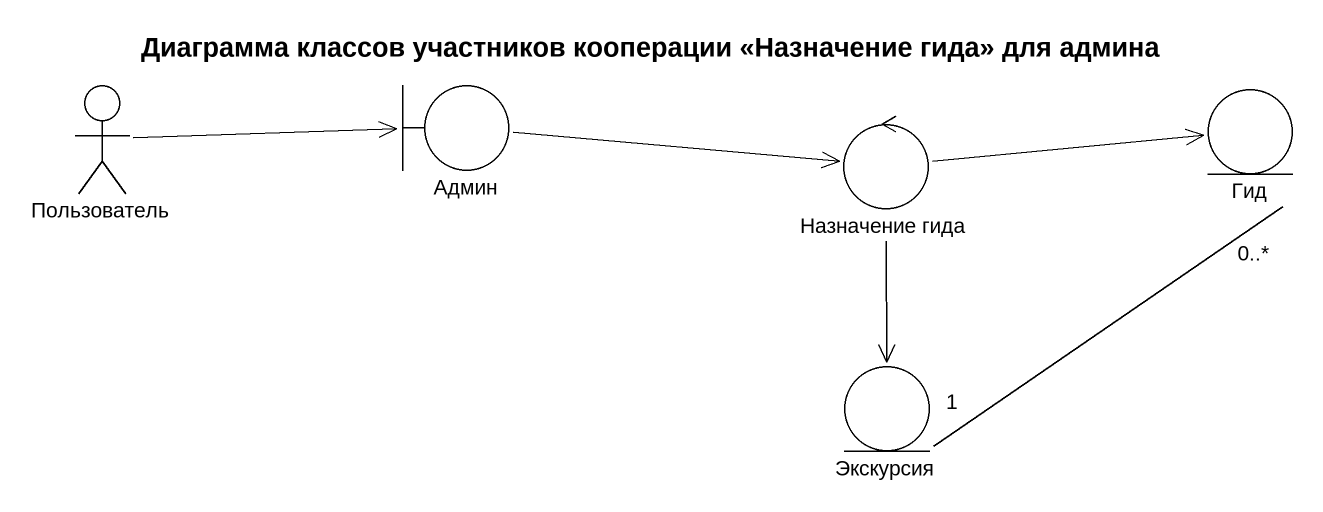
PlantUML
@startuml
title Диаграмма классов участников кооперации <<Назначение гида>> для админа
actor Пользователь
boundary Админ
entity Гид
control "Назначение гида" as Назначение_гида
entity Экскурсия
Пользователь -right-> Админ
Админ -right-> Назначение_гида
Назначение_гида -right-> Гид
Назначение_гида --> Экскурсия
Экскурсия "1" -up- "0..*" Гид
@enduml
